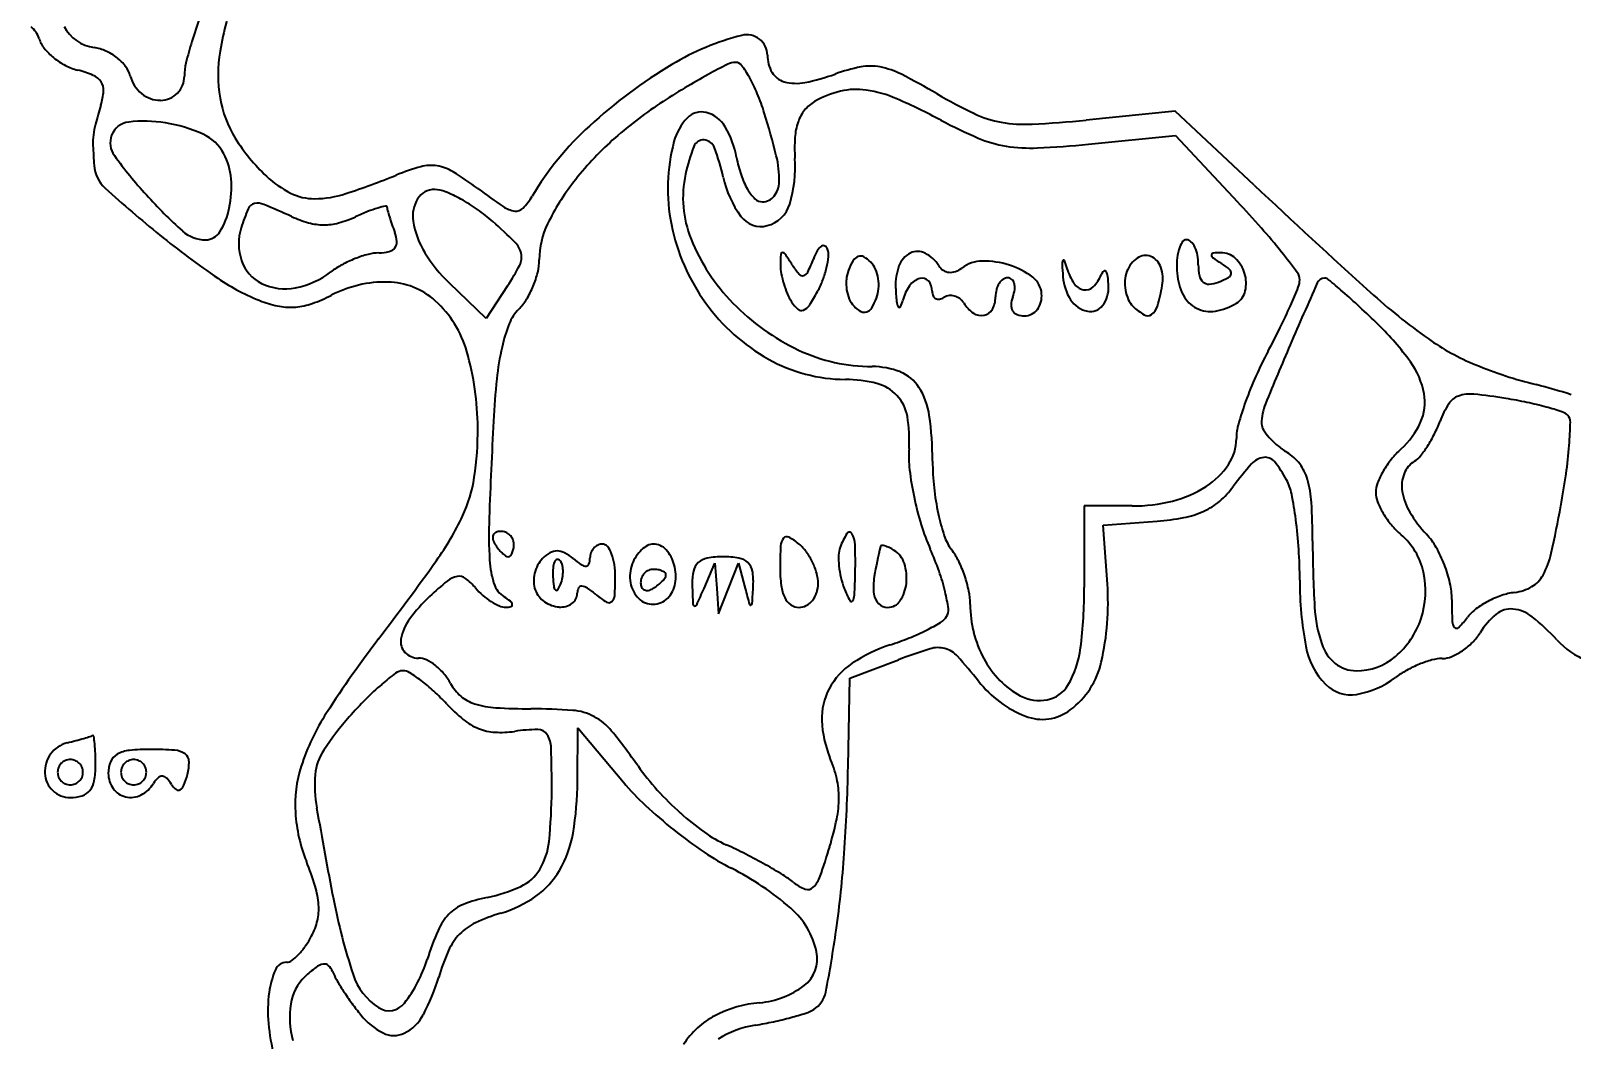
# Model space of a CAD drawing. Header units: millimetres. Extents: x 56222 to 3066687, y -650199 to -121287.
# Drawn here: x 135206.21 to 135214.19, y -182852.57 to -182847.35 of the extents above; entities that cross this region are included whole.
import ezdxf
from ezdxf import colors
from ezdxf.entities.mleader import LeaderData, LeaderLine
from ezdxf.math import Vec2, Vec3

# ---------------------------------------------------------------- set-up
doc = ezdxf.new("R2010")
doc.units = ezdxf.units.MM
doc.header["$MEASUREMENT"] = 0
doc.layers.add('Text', color=7, linetype='Continuous', lineweight=15)
doc.styles.add('style4', font='ARIALN.TTF')

msp = doc.modelspace()

# ---------------------------------------------------------------- linework, layer by layer
for p, q in [((135212.1388, -182847.7712), (135211.6768, -182847.8167)), ((135212.5463, -182848.153), (135212.1388, -182847.7712)), ((135211.69, -182847.9414), (135212.1391, -182847.897)), ((135212.1391, -182847.897), (135212.4609, -182848.2398)), ((135208.572, -182848.8434), (135208.3811, -182848.6604)), ((135208.6824, -182848.6749), (135208.572, -182848.8434)), ((135211.9152, -182849.8142), (135211.6674, -182849.8142)), ((135211.6674, -182849.8142), (135211.6674, -182850.236)), ((135211.7658, -182849.9126), (135212.0444, -182849.8925)), ((135211.787, -182850.2182), (135211.7658, -182849.9126)), ((135209.6991, -182850.2407), (135209.7555, -182850.1095)), ((135209.7555, -182850.1095), (135209.7647, -182850.2407)), ((135209.8261, -182850.2407), (135209.8783, -182850.1095)), ((135209.8783, -182850.1095), (135209.9123, -182850.2407)), ((135209.7647, -182850.2407), (135209.774, -182850.3719)), ((135209.774, -182850.3719), (135209.8261, -182850.2407)), ((135210.4536, -182850.7062), (135210.7057, -182850.6099)), ((135210.4448, -182851.1624), (135210.4536, -182850.7062)), ((135209.0443, -182851.2382), (135209.0456, -182850.9624)), ((135209.0456, -182850.9624), (135209.2818, -182851.2441))]:
    msp.add_line(p, q)
for centre, radius, start, end in [((135209.1028, -182847.7877), 1.9368, 161.01416, 170.27201), ((135209.3124, -182848.0983), 2.367, 159.86498, 163.10037), ((135206.1322, -182847.4343), 0.1311, 17.6088, 50.00586), ((135206.5711, -182847.2351), 0.2085, 207.65377, 261.91248), ((135206.4051, -182847.3477), 0.1553, 197.60877, 218.67216), ((135206.5094, -182847.6687), 0.2295, 65.86984, 81.91254), ((135209.0346, -182848.0139), 2.0766, 163.10037, 166.27642), ((135210.2249, -182848.6827), 1.3455, 104.19152, 120.93239), ((135209.9211, -182847.4812), 0.1061, 0.00002, 104.19145), ((135206.5368, -182847.2423), 0.3239, 218.67219, 230.82537), ((135206.5605, -182847.2133), 0.3613, 230.8253, 242.4098), ((135206.4918, -182847.7081), 0.2727, 51.77249, 65.86984), ((135206.5072, -182847.6886), 0.2478, 37.00943, 51.77243), ((135207.2947, -182847.5889), 0.2855, 166.27646, 180.00002), ((135207.8995, -182847.5814), 0.716, 170.27194, 189.72809), ((135209.8628, -182847.6099), 0.092, 89.99998, 116.51849), ((135209.8628, -182847.5564), 0.0385, 37.03217, 90.00009), ((135210.2022, -182847.4812), 0.175, 180.00004, 210.31211), ((135206.5295, -182847.2724), 0.2946, 242.40981, 255.91071), ((135206.3273, -182848.078), 0.536, 66.87161, 75.91072), ((135206.502, -182847.6692), 0.0915, 33.44838, 66.87158), ((135206.5914, -182847.6251), 0.1424, 14.65496, 37.00937), ((135206.8964, -182847.5453), 0.1729, 194.65504, 230.84451), ((135206.8825, -182847.5889), 0.1267, 315.576, 0.00001), ((135210.9001, -182849.8095), 2.659, 120.93241, 132.44284), ((135211.1172, -182850.1477), 2.9226, 118.55452, 121.26448), ((135211.2611, -182850.4121), 3.2236, 116.51849, 118.5545), ((135209.4419, -182847.874), 0.5658, 29.57895, 37.03211), ((135209.2875, -182847.9616), 0.7433, 22.3316, 29.57893), ((135210.1424, -182847.5162), 0.1057, 210.31208, 254.4913), ((135210.0072, -182846.5546), 1.0887, 281.35812, 289.88026), ((135210.683, -182848.4236), 0.8987, 101.07933, 109.88022), ((135210.5606, -182847.7982), 0.2615, 79.01335, 101.07942), ((135210.5311, -182847.9499), 0.416, 62.83863, 79.01336), ((135209.0093, -182850.9159), 3.7496, 59.62801, 62.83866), ((135206.2534, -182847.6408), 0.3382, 343.16413, 355.64592), ((135206.5149, -182847.6607), 0.076, 355.64602, 33.44855), ((135206.8855, -182847.5588), 0.1555, 230.84442, 270.0244), ((135206.8855, -182847.5919), 0.1225, 270.02437, 315.57606), ((135211.8746, -182851.3952), 4.3821, 121.26452, 123.26501), ((135208.8461, -182848.1429), 1.2205, 17.33301, 22.33162), ((135210.176, -182847.395), 0.2315, 254.49132, 281.35824), ((135210.5201, -182848.1482), 0.4944, 103.3521, 120.20375), ((135210.4872, -182848.0096), 0.3519, 81.60915, 103.35206), ((135210.447, -182848.2822), 0.6275, 66.4296, 81.60908), ((135212.1908, -182845.4872), 2.5426, 239.62796, 244.55556), ((135210.0767, -182848.7977), 3.6564, 163.16408, 164.78552), ((135207.7639, -182847.6047), 0.5784, 189.72811, 211.87728), ((135210.5888, -182849.4351), 2.0379, 123.26504, 132.03046), ((135210.3658, -182847.8831), 0.1876, 120.2037, 141.12914), ((135209.4217, -182850.6325), 3.1916, 61.88251, 66.42959), ((135206.9, -182847.9338), 0.3642, 164.78548, 173.60467), ((135206.7337, -182847.9342), 0.1081, 96.77334, 159.00641), ((135206.8009, -182848.4997), 0.6776, 80.68571, 96.77333), ((135206.7847, -182848.5987), 0.778, 65.61441, 80.68573), ((135209.8174, -182848.0013), 0.2835, 136.54715, 164.99779), ((135209.6857, -182847.8765), 0.102, 75.78829, 136.5471), ((135209.6719, -182847.931), 0.1582, 30.04717, 75.78824), ((135206.3493, -182848.9222), 3.8361, 13.88979, 17.33301), ((135210.4768, -182847.9268), 0.3076, 160.90484, 176.39416), ((135210.3772, -182847.8923), 0.2023, 141.12908, 160.90488), ((135212.0566, -182845.7013), 2.3994, 241.88252, 246.97115), ((135211.3323, -182847.2915), 0.5445, 244.55549, 260.01401), ((135211.3611, -182847.1277), 0.7108, 260.01399, 272.92007), ((135211.0953, -182841.9162), 5.9291, 272.91999, 275.62767), ((135206.8959, -182847.9333), 0.3601, 173.60471, 182.49507), ((135206.7356, -182847.9349), 0.1102, 159.00635, 216.20661), ((135207.0113, -182848.0987), 0.2289, 28.15499, 65.61446), ((135208.1059, -182847.392), 0.9811, 211.87729, 226.78818), ((135210.1893, -182849.0323), 1.6058, 132.44283, 149.23659), ((135210.3273, -182849.145), 1.6473, 132.03048, 142.31184), ((135209.6959, -182847.972), 0.0528, 85.36571, 158.80581), ((135209.6951, -182847.982), 0.0628, 20.16452, 85.36569), ((135209.376, -182848.1022), 0.5, 10.62519, 30.04721), ((135210.987, -182847.9589), 0.8189, 176.39419, 183.85284), ((135211.363, -182847.3331), 0.6263, 246.97123, 260.78819), ((135210.0572, -182847.7956), 3.5244, 182.49508, 184.15937), ((135208.7608, -182846.4524), 2.62, 216.20664, 221.9577), ((135206.921, -182848.147), 0.3314, 4.63703, 28.15495), ((135210.4517, -182848.1713), 0.9401, 164.99781, 191.44735), ((135210.5602, -182848.3072), 0.9798, 158.8058, 167.61241), ((135208.6548, -182848.364), 1.1709, 12.3876, 20.16446), ((135209.5705, -182848.1256), 0.5179, 358.81409, 13.88975), ((135211.3891, -182847.1722), 0.7892, 260.78818, 272.64561), ((135211.1922, -182842.9108), 5.0552, 272.6456, 275.65208), ((135206.7185, -182848.0384), 0.1769, 184.15941, 227.79042), ((135208.5401, -182849.1684), 1.1519, 105.43174, 112.12565), ((135208.2856, -182848.2464), 0.1954, 80.57036, 105.43179), ((135208.28, -182848.2802), 0.2297, 58.30321, 80.57044), ((135210.5439, -182847.8831), 0.6882, 190.62518, 198.40685), ((135209.511, -182848.0583), 0.6605, 343.00542, 3.8529), ((135206.723, -182848.1631), 0.53, 348.09189, 4.63693), ((135207.7993, -182847.7184), 0.5333, 226.78818, 243.23769), ((135206.5983, -182844.3925), 4.0036, 288.13989, 292.12567), ((135207.4258, -182849.6635), 1.8555, 53.52335, 58.30318), ((135210.0211, -182848.9084), 1.2604, 142.31189, 153.8845), ((135210.1569, -182848.2186), 0.5668, 167.61248, 202.1642), ((135210.3209, -182847.9981), 0.5349, 192.38763, 216.32864), ((135210.2614, -182847.9771), 0.3905, 198.40681, 210.30104), ((135209.9639, -182848.1338), 0.1244, 322.33213, 358.81412), ((135247.607, -182810.7347), 51.2775, 226.8631, 227.77593), ((135211.0703, -182843.2407), 6.6542, 227.79043, 230.98229), ((135208.6275, -182846.5722), 2.4407, 221.95776, 228.16413), ((135207.6815, -182847.952), 0.2716, 243.23767, 270.48472), ((135207.6793, -182847.6918), 0.5318, 270.48473, 288.1399), ((135208.3611, -182848.3133), 0.1697, 148.36128, 188.93361), ((135208.3031, -182848.2776), 0.1015, 88.96545, 148.36134), ((135208.3021, -182848.3327), 0.1567, 67.67283, 88.96549), ((135208.0692, -182848.8997), 0.7696, 61.13098, 67.67284), ((135207.9968, -182849.0311), 0.9196, 54.8355, 61.13096), ((135210.9083, -182844.9531), 4.0026, 233.52333, 235.82815), ((135208.5241, -182848.041), 0.3321, 315.82244, 329.23655), ((135210.1304, -182848.0536), 0.2388, 210.30095, 225.39441), ((135210.0017, -182848.1842), 0.0554, 225.39436, 269.99996), ((135210.0017, -182848.1629), 0.0767, 269.99997, 322.33207), ((135208.4283, -182852.0258), 5.5314, 41.29365, 43.19354), ((135206.8576, -182848.1915), 0.3924, 328.83409, 348.09181), ((135208.3881, -182848.7182), 1.138, 157.1125, 162.39126), ((135207.3814, -182848.2933), 0.0454, 102.60659, 157.11257), ((135207.3892, -182848.328), 0.081, 67.42322, 102.60662), ((135205.6265, -182852.5675), 4.6723, 65.50458, 67.42326), ((135207.8162, -182847.7615), 0.609, 245.50455, 254.40063), ((135207.6556, -182847.792), 0.5771, 285.2566, 294.49546), ((135208.4681, -182849.5753), 1.3825, 111.66058, 114.49543), ((135208.189, -182848.8726), 0.6265, 106.53728, 111.66051), ((135208.1523, -182848.7489), 0.4975, 101.76961, 106.5373), ((135208.0522, -182848.2684), 0.00669, 0.00019, 101.76977), ((135208.1185, -182848.2684), 0.0596, 180.00007, 195.19826), ((135209.0917, -182848.0041), 1.0681, 195.19806, 197.05509), ((135209.1123, -182847.9977), 1.0896, 197.05513, 199.22978), ((135207.9821, -182849.052), 0.9452, 48.66847, 54.83544), ((135208.7384, -182848.1494), 0.1393, 235.82816, 262.01127), ((135208.7261, -182848.2373), 0.0505, 262.01121, 315.82249), ((135209.9937, -182848.2387), 0.1287, 216.32869, 284.9026), ((135209.9842, -182848.203), 0.1657, 284.90268, 343.00544), ((135207.1192, -182848.2571), 0.1794, 228.16419, 269.99998), ((135207.1192, -182848.3496), 0.0868, 270, 328.83407), ((135207.5628, -182848.4563), 0.2722, 162.39117, 198.7811), ((135207.7314, -182848.0654), 0.2936, 254.40056, 269.75664), ((135207.7314, -182848.0699), 0.289, 269.75664, 285.25668), ((135209.4436, -182847.8822), 1.4405, 199.22965, 200.99364), ((135207.9449, -182848.4573), 0.1648, 4.33887, 20.99356), ((135208.6303, -182848.271), 0.4422, 188.93353, 211.62749), ((135206.8932, -182850.2901), 2.594, 45.2169, 48.66837), ((135209.2693, -182848.5399), 0.4231, 153.88451, 179.99998), ((135210.5605, -182848.1493), 1.0511, 191.44732, 215.77364), ((135210.0465, -182850.6045), 3.3776, 38.54456, 41.29371), ((135209.841, -182844.7578), 4.7016, 230.98219, 235.568), ((135208.0557, -182848.4436), 0.0552, 284.14223, 322.23617), ((135208.0619, -182848.4484), 0.0474, 322.23622, 4.33901), ((135208.6365, -182848.5335), 0.1192, 12.8935, 45.21688), ((135210.5926, -182848.0411), 1.0374, 202.16429, 224.1493), ((135210.3467, -182848.5267), 0.0698, 124.79779, 150.96076), ((135210.3165, -182848.4833), 0.017, 60.34411, 124.7976), ((135210.3099, -182848.4949), 0.0304, 18.43495, 60.34431), ((135212.2987, -182848.527), 0.1475, 148.08009, 164.51797), ((135212.1962, -182848.4631), 0.0267, 90, 148.08021), ((135212.1962, -182848.4698), 0.0334, 45.13123, 89.99996), ((135212.1481, -182848.5181), 0.1016, 25.52618, 45.13136), ((135212.0883, -182848.5467), 0.1679, 10.48713, 25.52627), ((135207.4991, -182848.478), 0.2049, 198.78105, 243.78097), ((135208.1277, -182849.1276), 0.6384, 111.55069, 118.28856), ((135208.1104, -182849.0838), 0.5912, 104.65024, 111.55069), ((135208.0207, -182848.7408), 0.2367, 90.98116, 104.65037), ((135208.0127, -182848.273), 0.2311, 270.98113, 284.14215), ((135208.9325, -182848.0849), 0.7971, 211.62746, 226.22704), ((135208.6663, -182848.5267), 0.0887, 332.79343, 12.89345), ((135208.5701, -182848.5399), 0.2761, 346.3674, 0.00007), ((135211.2161, -182848.5676), 1.1213, 177.13591, 180.00009), ((135210.1056, -182848.5121), 0.00938, 91.72449, 177.13595), ((135210.1058, -182848.519), 0.0163, 34.1171, 91.72434), ((135208.3636, -182849.6993), 2.1206, 32.30964, 34.11717), ((135209.4193, -182848.2117), 0.9061, 334.4071, 339.00641), ((135210.5851, -182848.659), 0.3425, 150.96077, 159.00637), ((135209.9309, -182848.485), 0.414, 346.65516, 354.59638), ((135210.2494, -182848.5151), 0.0942, 354.59646, 18.435), ((135210.7541, -182848.7117), 0.3289, 149.25874, 159.00643), ((135210.5139, -182848.5689), 0.0494, 109.76524, 149.25872), ((135210.5093, -182848.5559), 0.0356, 60.65709, 109.76535), ((135210.4451, -182848.6701), 0.1667, 44.99995, 60.65718), ((135210.4819, -182848.6333), 0.1145, 23.10243, 45), ((135210.8203, -182848.6118), 0.1193, 116.49026, 159.99376), ((135210.8052, -182848.5815), 0.0855, 62.64065, 116.49029), ((135210.7617, -182848.6655), 0.18, 31.71755, 62.64058), ((135211.1425, -182848.7287), 0.1821, 90.82019, 126.75682), ((135211.1462, -182848.9866), 0.4401, 72.22167, 90.8202), ((135211.5945, -182848.562), 0.0416, 153.88282, 182.68973), ((135211.5609, -182848.5455), 0.00413, 20.75173, 153.88315), ((135211.0693, -182848.7317), 0.5298, 16.18636, 20.75131), ((135212.0281, -182848.653), 0.1497, 125.30687, 159.00641), ((135211.9841, -182848.5909), 0.0735, 68.11338, 125.30697), ((135211.9772, -182848.6081), 0.092, 18.62523, 68.11344), ((135212.6453, -182848.5725), 0.4989, 176.71943, 184.39534), ((135212.4154, -182848.5593), 0.2686, 164.51802, 176.71942), ((135211.9863, -182848.5656), 0.2716, 359.99998, 10.48718), ((135212.3354, -182848.5148), 0.00922, 96.54593, 183.48729), ((135212.3457, -182848.5141), 0.0196, 183.4873, 234.58368), ((135212.3795, -182848.8992), 0.3962, 90.68461, 96.54606), ((135212.91, -182847.7205), 0.9934, 234.58376, 237.62943), ((135212.376, -182848.6095), 0.1065, 46.87383, 90.68469), ((135212.1757, -182848.879), 0.3783, 49.79646, 57.62941), ((135212.3263, -182848.6627), 0.1793, 17.18791, 46.87393), ((135209.2914, -182851.2061), 4.343, 36.77277, 38.54455), ((135207.7966, -182847.74), 1.0859, 235.56794, 249.18325), ((135207.4967, -182848.2446), 0.4488, 281.15808, 307.10251), ((135208.0366, -182848.9583), 0.4461, 118.28851, 127.10245), ((135207.6918, -182848.0258), 1.1843, 326.76618, 332.79345), ((135208.3671, -182848.4906), 0.485, 337.42622, 346.36739), ((135210.3332, -182848.5677), 0.2385, 179.99988, 190.70068), ((135210.5838, -182848.5203), 0.4935, 190.70072, 196.91167), ((135210.5399, -182848.3229), 0.4544, 212.30964, 219.80881), ((135210.2086, -182848.5991), 0.0231, 219.80874, 285.07831), ((135210.2057, -182848.5883), 0.0342, 285.07833, 334.40712), ((135209.8437, -182848.4643), 0.5037, 339.15041, 346.65508), ((135210.6162, -182848.6588), 0.1811, 159.00641, 174.93051), ((135210.4027, -182848.6671), 0.2007, 8.71397, 23.1024), ((135210.384, -182848.6699), 0.2196, 354.93051, 8.7139), ((135210.9808, -182848.6702), 0.2901, 159.99365, 182.41548), ((135210.8455, -182848.7332), 0.1013, 106.64878, 144.49346), ((135210.8285, -182848.6763), 0.042, 40.17801, 106.64873), ((135210.9787, -182848.5314), 0.075, 211.7175, 236.61947), ((135210.9733, -182848.5396), 0.0652, 236.61952, 264.27366), ((135210.9745, -182848.5273), 0.0775, 264.27364, 289.24515), ((135210.959, -182848.483), 0.1245, 289.24517, 306.75682), ((135211.2717, -182848.6758), 0.0425, 89.99996, 124.7237), ((135211.2717, -182848.6648), 0.0315, 48.17841, 90.00001), ((135211.1593, -182848.9458), 0.3973, 52.61285, 72.22167), ((135211.3283, -182848.7247), 0.119, 4.53782, 52.6129), ((135213.7012, -182848.463), 2.1506, 182.68968, 184.38216), ((135211.8126, -182848.6077), 0.2565, 184.38215, 212.76938), ((135211.8555, -182848.5035), 0.2889, 196.1864, 213.26165), ((135211.5816, -182848.5468), 0.1871, 315.05697, 338.0255), ((135211.7987, -182848.6344), 0.047, 130.72746, 158.02558), ((135211.7733, -182848.6049), 0.00802, 32.6176, 130.7274), ((135211.7275, -182848.6342), 0.0624, 7.05698, 32.61761), ((135211.2138, -182848.6978), 0.58, 2.09182, 7.05699), ((135212.0409, -182848.6579), 0.1634, 159.00639, 175.90569), ((135211.8853, -182848.639), 0.189, 349.68649, 18.62513), ((135212.4385, -182848.5884), 0.2915, 184.39525, 207.23218), ((135212.5461, -182848.5656), 0.2882, 180.00005, 191.44144), ((135212.3197, -182848.6114), 0.0573, 191.44146, 229.33096), ((135212.1796, -182848.1801), 0.5086, 290.99362, 297.35067), ((135212.4006, -182848.6072), 0.0277, 297.35072, 350.23937), ((135212.4048, -182848.6079), 0.0234, 350.23924, 49.79634), ((135212.3305, -182848.6614), 0.1749, 347.04946, 17.18789), ((135212.72, -182848.6437), 0.0628, 359.99995, 36.77278), ((135212.9128, -182848.6772), 0.0429, 92.13484, 156.02653), ((135212.9123, -182848.6627), 0.0283, 50.03745, 92.1347), ((135207.5303, -182848.4146), 0.2755, 243.78094, 281.15807), ((135208.0508, -182849.268), 0.6133, 88.92998, 117.42056), ((135208.0552, -182849.0318), 0.377, 47.93765, 88.93), ((135208.3661, -182848.4902), 0.4861, 328.49217, 337.42624), ((135210.5956, -182848.5167), 0.5058, 196.91159, 203.07674), ((135210.4002, -182848.6), 0.2934, 203.07679, 212.34654), ((135209.4402, -182848.251), 0.9602, 326.88487, 331.84499), ((135209.8265, -182848.4577), 0.5221, 331.84511, 339.15037), ((135210.6545, -182848.6622), 0.2196, 174.93051, 188.7139), ((135210.6358, -182848.6651), 0.2007, 188.71397, 203.1024), ((135210.4223, -182848.6733), 0.1811, 339.00641, 354.93051), ((135212.3342, -182848.6131), 1.6448, 182.41543, 184.93382), ((135210.946, -182848.8049), 0.2248, 144.49346, 165.35457), ((135210.7972, -182848.7027), 0.0829, 359.99998, 40.178), ((135210.9415, -182848.7027), 0.0614, 180, 202.59865), ((135211.3599, -182848.7317), 0.1518, 165.64401, 180.00003), ((135211.3177, -182848.7209), 0.1082, 147.14786, 165.64393), ((135211.2909, -182848.7036), 0.0763, 124.72365, 147.14798), ((135211.2644, -182848.6729), 0.0424, 14.6819, 48.17846), ((135211.1345, -182848.6691), 0.1746, 339.00631, 351.81278), ((135211.2277, -182848.6825), 0.0804, 351.81286, 14.68201), ((135211.3167, -182848.7256), 0.1306, 345.13368, 4.53772), ((135211.6771, -182848.6205), 0.0755, 213.2616, 259.50489), ((135211.6738, -182848.6388), 0.057, 259.50486, 315.05692), ((135211.6358, -182848.6824), 0.1578, 323.40751, 2.09168), ((135212.0875, -182848.6613), 0.2101, 175.90564, 189.89956), ((135212.0759, -182848.6633), 0.1983, 189.89956, 204.28708), ((135210.9315, -182848.4655), 1.1584, 344.24393, 349.68646), ((135212.3113, -182848.6212), 0.0443, 229.33093, 274.15754), ((135212.3025, -182848.5004), 0.1655, 274.15745, 290.9936), ((135212.4023, -182848.6779), 0.1013, 301.71745, 347.04951), ((135242.6705, -182861.9098), 32.6101, 156.02641, 156.63925), ((135209.6365, -182847.4013), 3.39, 336.05033, 337.80561), ((135212.6818, -182848.6437), 0.101, 337.80565, 360), ((135209.1949, -182853.0988), 5.8161, 49.06601, 50.03751), ((135210.8558, -182851.1837), 3.2811, 47.02267, 49.06602), ((135215.2839, -182846.352), 3.1799, 227.77598, 234.71261), ((135207.5943, -182848.272), 0.5168, 249.18323, 259.7116), ((135207.5581, -182848.4715), 0.314, 259.71162, 275.00382), ((135207.555, -182848.436), 0.3496, 275.00378, 289.35295), ((135207.4206, -182848.0534), 0.7552, 289.35298, 297.42056), ((135207.9322, -182849.1681), 0.5606, 15.94554, 47.93771), ((135208.8957, -182848.952), 0.2206, 134.99995, 158.45663), ((135208.5415, -182848.5978), 0.2803, 314.99999, 328.49221), ((135210.5259, -182848.1742), 1.0084, 215.77357, 240.68053), ((135210.6893, -182847.9472), 1.1722, 224.14936, 244.73338), ((135210.3067, -182848.6592), 0.1828, 212.34657, 228.2068), ((135210.2036, -182848.7746), 0.028, 228.20687, 291.45408), ((135210.19, -182848.7401), 0.065, 291.45408, 326.88476), ((135210.5566, -182848.6989), 0.1145, 203.10243, 225), ((135210.5934, -182848.662), 0.1667, 224.99995, 240.65718), ((135210.5246, -182848.7633), 0.0494, 289.76524, 329.25872), ((135210.2844, -182848.6204), 0.3289, 329.25874, 339.00643), ((135210.7652, -182848.7486), 0.07, 184.93366, 209.82658), ((135210.71, -182848.7803), 0.00627, 209.82676, 334.11859), ((135210.5445, -182848.7), 0.1902, 334.11846, 345.35455), ((135210.9112, -182848.7153), 0.0286, 202.59864, 242.54396), ((135210.9121, -182848.7137), 0.0304, 242.54404, 280.99498), ((135210.9046, -182848.6753), 0.0696, 280.99499, 301.71745), ((135210.9756, -182848.7902), 0.0655, 96.97672, 121.71743), ((135210.9765, -182848.7978), 0.0731, 74.20589, 96.97678), ((135210.9749, -182848.8033), 0.0789, 52.38563, 74.20599), ((135210.9713, -182848.808), 0.0848, 31.71751, 52.38564), ((135211.1911, -182848.6722), 0.1735, 211.71745, 235.67818), ((135211.1372, -182848.766), 0.0622, 280.90712, 331.46677), ((135211.0741, -182848.7317), 0.134, 331.46679, 0.00003), ((135211.3418, -182848.7757), 0.0533, 176.32018, 211.52977), ((135211.4263, -182848.7811), 0.138, 159.00645, 176.32031), ((135211.3535, -182848.7413), 0.0898, 297.19589, 322.2093), ((135211.3419, -182848.7323), 0.1046, 322.20918, 345.13369), ((135211.7118, -182848.6726), 0.1366, 212.76937, 258.21885), ((135211.6998, -182848.73), 0.078, 258.21879, 323.40751), ((135212.0062, -182848.6947), 0.1219, 204.28702, 224.99993), ((135212.1175, -182848.5835), 0.2792, 225.00004, 239.73954), ((135211.9704, -182848.7586), 0.0789, 305.55121, 344.24384), ((135212.3189, -182848.65), 0.157, 207.23215, 243.51125), ((135212.3201, -182848.6477), 0.1595, 243.51136, 279.43345), ((135212.2967, -182848.5071), 0.302, 279.43344, 301.71746), ((135209.9311, -182847.5322), 3.0676, 333.71709, 336.05032), ((135209.1659, -182852.9973), 5.7599, 45.68198, 47.02269), ((135209.4509, -182849.1711), 0.8175, 158.45665, 167.31017), ((135210.5292, -182848.7762), 0.0356, 240.65709, 289.76535), ((135211.135, -182848.7543), 0.074, 235.67814, 280.90707), ((135211.337, -182848.7786), 0.0476, 211.52976, 249.31936), ((135211.3579, -182848.7233), 0.1068, 249.31957, 269.99997), ((135211.3579, -182848.7498), 0.0803, 270.00002, 297.19578), ((135211.9951, -182848.7932), 0.0365, 239.73945, 305.55115), ((135212.142, -182849.9495), 1.5002, 36.00356, 45.68194), ((135208.6301, -182846.8897), 4.5186, 331.97173, 333.71715), ((135214.1668, -182847.9304), 1.2462, 234.71266, 247.68773), ((135207.048, -182849.4207), 1.4801, 0.44385, 15.94549), ((135210.0432, -182849.3045), 1.4246, 167.31014, 174.04206), ((135210.5696, -182848.2008), 0.8917, 244.73342, 269.99998), ((135214.4294, -182849.9769), 2.0512, 151.97185, 155.96909), ((135226.8631, -182855.0821), 15.3911, 156.63915, 157.87398), ((135210.4361, -182848.334), 0.8251, 240.68044, 269.62652), ((135210.5696, -182849.4866), 0.3941, 68.24551, 90), ((135213.028, -182849.3057), 0.405, 10.36639, 36.00352), ((135214.5654, -182846.9591), 2.2961, 247.68772, 255.89951), ((135212.6921, -182849.5809), 4.0879, 174.042, 177.10851), ((135210.4263, -182849.8371), 0.678, 75.68468, 89.62654), ((135210.5413, -182849.3866), 0.213, 42.65582, 75.68475), ((135210.6402, -182849.3097), 0.2036, 32.59696, 68.24554), ((135214.3624, -182849.947), 1.9779, 155.96907, 160.07697), ((135213.2939, -182852.0212), 2.9232, 72.18963, 75.89955), ((135210.5397, -182849.388), 0.2152, 9.84021, 42.65588), ((135210.5075, -182849.3946), 0.3612, 7.84771, 32.59703), ((135214.1102, -182849.8556), 1.7096, 160.07692, 164.1965), ((135213.1801, -182849.2779), 0.2503, 335.72759, 10.36645), ((135213.6368, -182849.3371), 0.0976, 109.13273, 147.83316), ((135213.665, -182849.4183), 0.1835, 84.16737, 109.13277), ((135213.3971, -182852.0407), 2.8196, 80.76823, 84.16745), ((135213.4596, -182851.6562), 2.4301, 78.13711, 80.76825), ((135210.0662, -182849.4702), 0.6957, 356.14718, 9.84014), ((135209.0697, -182849.5927), 1.8125, 0.36078, 7.84782), ((135212.8553, -182849.3868), 0.2698, 157.87395, 180.34231), ((135213.9873, -182849.5576), 0.5117, 147.83311, 159.18328), ((135213.6067, -182850.956), 1.7146, 74.71992, 78.13702), ((135213.6153, -182850.9245), 1.6819, 71.83904, 74.71995), ((135214.1151, -182849.401), 0.0785, 45.14282, 71.83905), ((135214.1377, -182849.3782), 0.0464, 358.13698, 45.14285), ((135206.8999, -182849.4219), 1.6283, 351.37724, 0.4438), ((135253.3717, -182851.6356), 44.8194, 177.10849, 177.7486), ((135212.7321, -182849.4655), 0.2774, 164.19654, 179.99998), ((135212.6447, -182849.388), 0.0592, 180.34222, 212.04959), ((135212.8474, -182849.2612), 0.2983, 212.04963, 221.61224), ((135213.0269, -182849.2088), 0.4183, 312.14467, 335.72768), ((135212.8529, -182849.1263), 0.702, 333.32377, 339.18317), ((135211.4241, -182849.2899), 2.7614, 355.62536, 358.13687), ((135212.2149, -182849.4655), 0.2399, 325.92583, 0.00003), ((135212.9136, -182849.2023), 0.3869, 221.61227, 230.38043), ((135212.9636, -182849.1419), 0.4653, 230.38051, 238.01476), ((135212.9467, -182849.1858), 0.5908, 321.36986, 327.44546), ((135212.8556, -182849.1276), 0.6989, 327.44536, 333.32377), ((135211.8358, -182849.3214), 2.3486, 352.01332, 355.62541), ((135211.3568, -182849.5571), 0.5978, 176.14718, 186.76999), ((135212.2665, -182849.5726), 1.3843, 180.36082, 186.08851), ((135213.696, -182850.6289), 1.5554, 138.37619, 143.97563), ((135212.6091, -182849.663), 0.1013, 97.29286, 138.3762), ((135212.6041, -182849.624), 0.0619, 39.3993, 97.29282), ((135212.2057, -182849.9512), 0.5774, 28.15499, 39.39931), ((135212.5871, -182849.7448), 0.2455, 37.08645, 58.01484), ((135213.6524, -182849.889), 0.5063, 141.27641, 149.77384), ((135213.6163, -182849.86), 0.4599, 132.14465, 141.27643), ((135213.4475, -182849.6957), 0.1335, 121.71746, 158.8328), ((135213.3135, -182849.4789), 0.1213, 301.71748, 321.36998), ((135207.7899, -182849.5568), 0.728, 334.82857, 351.37725), ((135212.3178, -182849.443), 1.5655, 186.77004, 191.9471), ((135212.0786, -182849.3733), 0.4044, 302.87679, 325.92587), ((135212.5882, -182849.7439), 0.2441, 16.06926, 37.08652), ((135213.5871, -182849.8509), 0.4306, 149.77391, 158.76748), ((135213.4855, -182849.7104), 0.1743, 158.83276, 189.23895), ((135210.2525, -182849.0993), 3.9474, 349.56507, 352.01334), ((135212.1778, -182849.5821), 1.2951, 186.08854, 192.10963), ((135211.9833, -182849.226), 0.5798, 284.02242, 302.87683), ((135212.0888, -182849.4601), 0.4319, 310.34277, 323.97567), ((135212.4808, -182849.8039), 0.2654, 11.23977, 28.15502), ((135210.7684, -182850.1443), 2.0113, 7.43869, 11.2398), ((135212.2965, -182849.828), 0.5476, 3.32013, 16.06925), ((135213.3124, -182849.7442), 0.136, 158.76733, 180.00001), ((135213.3095, -182849.7442), 0.1331, 180.00001, 201.52554), ((135213.6157, -182849.6892), 0.3062, 189.23892, 211.01272), ((135212.4276, -182849.4197), 1.6778, 191.94712, 197.03209), ((135211.9152, -182848.9534), 0.8608, 269.99997, 284.02243), ((135212.1419, -182849.5227), 0.3498, 294.37514, 310.34279), ((135209.2667, -182850.0037), 3.5826, 0.13629, 3.32012), ((135213.5605, -182849.6452), 0.4029, 201.52551, 210.94948), ((135207.8674, -182848.66), 6.3725, 347.32512, 349.56508), ((135207.1143, -182849.2393), 1.4746, 324.45116, 334.82858), ((135210.8064, -182849.9622), 2.2211, 177.74858, 183.43803), ((135211.9056, -182849.5797), 1.1318, 197.03213, 203.86206), ((135211.9585, -182849.6291), 1.0708, 192.10965, 198.45502), ((135211.9588, -182848.7088), 1.1868, 274.13932, 280.84812), ((135212.0948, -182849.4187), 0.464, 280.84813, 294.37506), ((135210.4696, -182850.1833), 2.3126, 3.57589, 7.43863), ((135213.6207, -182849.6091), 0.4731, 210.94938, 219.837), ((135213.5856, -182849.6384), 0.4274, 219.83701, 229.42891), ((135213.9382, -182849.4953), 0.6825, 211.01273, 222.97324), ((135208.6394, -182849.9784), 0.034, 156.20337, 192.83169), ((135208.6868, -182849.9677), 0.0826, 192.83159, 211.71741), ((135208.634, -182849.976), 0.0281, 114.87646, 156.20339), ((135208.6455, -182850.0008), 0.0554, 90.00007, 114.87645), ((135208.6455, -182850.0184), 0.0729, 68.67166, 89.99999), ((135208.6466, -182850.0155), 0.0698, 46.64179, 68.67153), ((135208.6489, -182850.013), 0.0665, 23.98835, 46.64169), ((135208.6534, -182850.0111), 0.0616, 0.00003, 23.98841), ((135210.1642, -182850.0239), 0.0686, 141.37822, 177.16703), ((135210.1278, -182849.9949), 0.0221, 61.67309, 141.37825), ((135209.9854, -182850.259), 0.3222, 50.30988, 61.67308), ((135210.7716, -182850.1652), 0.3925, 147.92617, 159.44986), ((135210.4517, -182849.9647), 0.0149, 30.63284, 147.92627), ((135210.3613, -182850.0183), 0.12, 1.69686, 30.63279), ((135211.1806, -182849.8887), 0.2508, 198.45499, 217.10247), ((135218.9299, -182849.9808), 6.0806, 180.13625, 183.35698), ((135213.0778, -182850.2315), 0.3534, 12.31368, 49.42902), ((135213.1701, -182850.211), 0.3674, 29.71738, 42.9732), ((135208.838, -182849.8742), 0.2603, 211.71754, 218.47763), ((135208.7926, -182849.9103), 0.2024, 218.47754, 226.64171), ((135208.7602, -182849.9446), 0.1551, 226.64187, 235.44711), ((135208.686, -182850.0523), 0.0244, 235.44717, 270.00001), ((135208.686, -182850.0617), 0.015, 270, 317.64827), ((135208.6578, -182850.0359), 0.0533, 317.64822, 336.20326), ((135208.6241, -182850.0211), 0.09, 336.2033, 350.34175), ((135208.5653, -182850.0111), 0.1497, 350.34171, 359.99996), ((135208.9922, -182850.2156), 0.1829, 119.7895, 135.00001), ((135208.9383, -182850.1213), 0.0743, 89.98617, 119.78959), ((135208.9383, -182850.1309), 0.0839, 62.3644, 89.98602), ((135208.8588, -182850.2826), 0.2551, 50.3098, 62.36447), ((135209.1905, -182850.0847), 0.0819, 159.91699, 180.00008), ((135209.1833, -182850.0821), 0.0742, 138.30165, 159.91691), ((135209.1781, -182850.0774), 0.0672, 115.443, 138.30171), ((135209.1742, -182850.0693), 0.0583, 89.99999, 115.44291), ((135209.1742, -182850.0427), 0.0316, 37.30837, 89.99999), ((135209.0781, -182850.1159), 0.1525, 20.87301, 37.30837), ((135208.975, -182850.1552), 0.2628, 8.316, 20.87297), ((135209.5163, -182850.1863), 0.2022, 146.44394, 159.0064), ((135209.5061, -182850.1796), 0.19, 133.28156, 146.44395), ((135209.4795, -182850.1513), 0.1512, 118.61455, 133.28147), ((135209.4367, -182850.0728), 0.0618, 90.00002, 118.61449), ((135209.4367, -182850.0995), 0.0884, 41.81329, 89.99996), ((135209.3589, -182850.169), 0.1927, 14.86701, 41.81326), ((135212.3944, -182850.1342), 2.3016, 177.16718, 179.99997), ((135210.0517, -182850.1792), 0.2185, 35.80067, 50.30986), ((135209.943, -182850.2575), 0.3524, 25.65926, 35.80064), ((135210.8043, -182850.0835), 0.4087, 177.84273, 185.67087), ((135210.5257, -182850.0731), 0.1299, 159.44987, 177.84279), ((135207.6726, -182850.0979), 2.8099, 358.76113, 1.6968), ((135213.0705, -182850.6146), 2.5278, 166.47865, 170.08455), ((135210.6191, -182850.0251), 0.00646, 88.2855, 166.47859), ((135210.6173, -182850.0845), 0.0659, 73.95273, 88.28569), ((135210.598, -182850.1516), 0.1357, 63.86675, 73.95254), ((135210.526, -182850.2984), 0.2992, 58.28252, 63.86684), ((135210.6182, -182850.1492), 0.1238, 17.6749, 58.28253), ((135209.4109, -182850.6832), 1.596, 19.46442, 23.86214), ((135210.6903, -182850.2595), 0.3639, 25.97863, 37.10246), ((135210.2195, -182850.1989), 2.5633, 0, 3.57589), ((135212.9107, -182850.3591), 0.6661, 21.22627, 29.71729), ((135213.6433, -182849.959), 0.4524, 331.84524, 347.32521), ((135195.2938, -182840.7926), 16.0029, 322.64585, 324.45109), ((135209.0812, -182850.0658), 0.4929, 183.43799, 197.80633), ((135209.0038, -182850.2054), 0.1863, 152.89455, 167.05401), ((135208.9593, -182850.1826), 0.1363, 134.99996, 152.89457), ((135209.3178, -182850.164), 0.4012, 175.83122, 182.35865), ((135209.0228, -182850.1425), 0.1054, 158.19031, 175.83114), ((135208.9448, -182850.1113), 0.0213, 111.15332, 158.19038), ((135208.9419, -182850.1039), 0.0134, 45.00011, 111.15358), ((135208.9161, -182850.1298), 0.05, 16.17162, 44.99996), ((135208.8353, -182850.1533), 0.1341, 2.35867, 16.17174), ((135208.7997, -182850.1547), 0.1698, 349.96051, 2.35866), ((135209.3694, -182849.6675), 0.5443, 230.30978, 235.84141), ((135209.0882, -182850.0819), 0.0434, 235.84148, 271.0298), ((135209.0887, -182850.1095), 0.0158, 271.02972, 340.8471), ((135209.0172, -182850.0847), 0.0914, 340.84712, 359.99993), ((135208.7842, -182850.1831), 0.4556, 0.00004, 8.31597), ((135209.499, -182850.1797), 0.1837, 159.00639, 189.92898), ((135209.4387, -182850.2083), 0.0665, 113.98835, 136.64169), ((135209.4367, -182850.2039), 0.0616, 90.00003, 113.98841), ((135209.4367, -182850.292), 0.1497, 80.34171, 89.99996), ((135209.4467, -182850.2331), 0.09, 66.2033, 80.34175), ((135209.4615, -182850.1995), 0.0533, 47.64822, 66.20326), ((135209.3244, -182850.1782), 0.2284, 350.46471, 14.86693), ((135209.9644, -182850.2141), 0.3264, 168.92815, 181.78922), ((135209.7238, -182850.167), 0.0813, 132.80072, 168.92827), ((135209.7325, -182850.1763), 0.094, 99.96016, 132.80075), ((135209.7975, -182850.5469), 0.4702, 89.99998, 99.96019), ((135209.7975, -182850.56), 0.4833, 80.2619, 89.99999), ((135209.8639, -182850.1731), 0.0907, 46.65629, 80.26187), ((135209.8725, -182850.164), 0.0783, 9.62603, 46.65632), ((135209.619, -182850.207), 0.3354, 357.04871, 9.62601), ((135210.8248, -182850.1342), 0.7321, 179.99999, 187.16077), ((135209.9475, -182850.2554), 0.3475, 15.45986, 25.65934), ((135210.8649, -182850.0775), 0.4695, 185.67092, 193.16047), ((135210.4968, -182850.1878), 0.2511, 353.7387, 17.67495), ((135209.9022, -182850.5096), 1.075, 13.551, 19.46445), ((135210.4316, -182850.3856), 0.6518, 18.78804, 25.9786), ((135212.9059, -182850.3609), 0.6711, 12.75855, 21.22622), ((135209.5092, -182851.5926), 1.7973, 129.35665, 133.21184), ((135208.4419, -182850.2912), 0.1141, 100.54487, 129.35674), ((135208.4312, -182850.2337), 0.0556, 53.13605, 100.54488), ((135208.2813, -182850.4336), 0.3054, 39.69017, 53.13603), ((135208.7311, -182850.1783), 0.1251, 197.80642, 237.60035), ((135208.9991, -182850.2043), 0.1815, 167.05405, 181.39158), ((135208.9372, -182850.2058), 0.1196, 181.39166, 200.99365), ((135209.5666, -182850.1538), 0.6502, 182.35875, 186.68842), ((135208.953, -182850.2257), 0.0324, 186.68836, 225.00004), ((135208.8233, -182850.1669), 0.1436, 325.80984, 338.1904), ((135208.7877, -182850.1526), 0.1819, 338.19031, 349.96042), ((135209.0653, -182850.2468), 0.0177, 85.33338, 152.13582), ((135209.0617, -182850.2905), 0.0615, 56.02511, 85.33335), ((135207.7276, -182850.1831), 1.5123, 356.43401, 0.00004), ((135209.4653, -182850.1856), 0.1495, 189.92908, 226.01036), ((135209.444, -182850.2118), 0.0729, 158.67166, 179.99999), ((135209.4264, -182850.2118), 0.0554, 180.00007, 204.87645), ((135209.4411, -182850.2106), 0.0698, 136.64179, 158.67153), ((135209.2998, -182850.0193), 0.2603, 301.71754, 308.47763), ((135209.3359, -182850.0646), 0.2024, 308.47754, 316.64171), ((135209.3702, -182850.0971), 0.1551, 316.64187, 325.44711), ((135209.4873, -182850.1712), 0.015, 0, 47.64827), ((135209.4779, -182850.1712), 0.0244, 325.44717, 0.00001), ((135209.413, -182850.193), 0.1386, 315.00004, 350.46473), ((135216.8525, -182849.9989), 7.2179, 181.7892, 182.56521), ((135199.1822, -182849.6689), 10.7861, 356.54537, 357.04866), ((135210.3014, -182850.2), 0.2045, 187.16076, 205.65933), ((135210.1368, -182850.2159), 0.1529, 342.06945, 0.00005), ((135210.0902, -182850.2159), 0.1994, 0.00004, 15.45993), ((135210.7984, -182850.0931), 0.4012, 193.16041, 201.58689), ((135205.2435, -182850.0454), 5.2396, 357.48793, 358.76103), ((135210.8887, -182850.2332), 0.3129, 170.08449, 186.88394), ((135210.5441, -182850.193), 0.2036, 326.60335, 353.73877), ((135210.4361, -182850.3841), 0.647, 11.58013, 18.78808), ((135210.4072, -182850.314), 1.3832, 347.14129, 3.97083), ((135214.6575, -182850.1989), 1.8747, 179.99997, 190.46567), ((135212.9755, -182850.2538), 0.4581, 341.75261, 12.31371), ((135213.1819, -182850.2984), 0.3882, 0.00007, 12.75856), ((135213.8633, -182850.019), 0.2448, 277.4487, 299.66212), ((135213.9106, -182850.1021), 0.1492, 299.66209, 331.84527), ((135208.8649, -182850.9068), 0.8562, 133.21186, 143.66293), ((135208.7764, -182850.0226), 0.338, 219.6902, 228.78948), ((135208.7832, -182850.0149), 0.3482, 228.78951, 237.68766), ((135208.7515, -182850.0651), 0.2889, 237.68764, 247.20519), ((135208.4529, -182850.6167), 0.3941, 51.7594, 57.60024), ((135208.6802, -182850.3283), 0.0269, 10.23255, 51.7593), ((135208.9488, -182850.2014), 0.132, 200.99362, 235.21395), ((135208.9617, -182850.1827), 0.1547, 235.21403, 265.58915), ((135208.9356, -182850.2431), 0.00779, 224.99985, 325.80974), ((135208.9776, -182850.2655), 0.0654, 305.39383, 0.00002), ((135209.1005, -182850.2655), 0.0575, 152.13576, 179.99993), ((135208.7785, -182850.7108), 0.5683, 50.30985, 56.02495), ((135209.4215, -182849.936), 0.4386, 230.30985, 238.88119), ((135209.2066, -182850.2921), 0.0226, 238.88126, 312.56343), ((135209.1902, -182850.2743), 0.0469, 312.56349, 356.43399), ((135209.4346, -182850.2174), 0.1053, 226.01048, 270.94426), ((135209.4017, -182850.2232), 0.0281, 204.87646, 246.20339), ((135209.4041, -182850.2178), 0.034, 246.20337, 282.83169), ((135209.3933, -182850.1705), 0.0826, 282.83159, 301.71741), ((135209.4346, -182850.2146), 0.1081, 270.94428, 315.00008), ((135203.9315, -182847.7623), 6.2776, 335.88641, 336.74607), ((135217.19, -182848.3529), 7.5185, 194.54182, 195.1982), ((135210.2038, -182850.2469), 0.0962, 205.6593, 234.74498), ((135210.1791, -182850.2378), 0.1044, 298.3587, 321.37827), ((135210.162, -182850.2241), 0.1263, 321.37817, 342.06949), ((135211.203, -182849.933), 0.8363, 201.58695, 206.32005), ((135210.461, -182850.3), 0.00853, 206.31977, 325.42166), ((135210.4211, -182850.2725), 0.057, 325.42184, 357.48795), ((135210.6588, -182850.261), 0.0813, 186.88389, 226.08901), ((135210.6509, -182850.2634), 0.0757, 270.00008, 326.6034), ((135210.0665, -182850.47), 0.906, 7.88531, 13.55094), ((135210.7335, -182850.3232), 0.3434, 359.99998, 11.58013), ((135209.0775, -182850.236), 2.5899, 353.05921, 359.99996), ((135216.9089, -182850.2984), 3.3388, 179.99996, 181.93972), ((135213.9766, -182850.7262), 0.4724, 117.66224, 126.56816), ((135213.991, -182850.7537), 0.5034, 108.96307, 117.66212), ((135213.94, -182850.6051), 0.3463, 97.44868, 108.963), ((135208.6726, -182850.2526), 0.0855, 247.20523, 270.77803), ((135208.6724, -182850.2381), 0.1, 270.77807, 285.91556), ((135208.6973, -182850.3252), 0.00948, 285.9157, 10.23273), ((135208.9575, -182850.2372), 0.1001, 265.589, 305.39382), ((135209.653, -182850.3215), 0.0112, 182.56518, 254.94916), ((135209.6526, -182850.323), 0.00955, 254.94937, 335.88653), ((135209.94, -182850.3224), 0.00583, 195.19835, 291.49604), ((135209.9384, -182850.3183), 0.0103, 291.49591, 356.54525), ((135210.1912, -182850.2647), 0.0744, 234.74494, 269.99996), ((135210.1912, -182850.2601), 0.079, 269.99999, 298.35878), ((135210.6509, -182850.2692), 0.0699, 226.08891, 270.00005), ((135210.8747, -182850.3349), 0.0954, 300.99795, 327.01117), ((135210.904, -182850.354), 0.0605, 327.01104, 7.88532), ((135211.6792, -182850.3232), 0.6022, 180.00002, 194.04234), ((135213.5943, -182850.2937), 0.7358, 183.35698, 198.60674), ((135213.1413, -182849.9951), 0.6451, 316.07722, 322.35275), ((135213.8261, -182850.5233), 0.2197, 126.56816, 142.35266), ((135214.0621, -182850.6861), 0.4074, 130.06804, 148.01481), ((135213.8752, -182850.464), 0.1171, 84.71482, 130.06803), ((135213.8688, -182850.5334), 0.1868, 51.37393, 84.71479), ((135213.248, -182851.3103), 1.1812, 42.83827, 51.37391), ((135208.3778, -182850.5485), 0.2516, 143.66299, 169.67643), ((135210.3059, -182849.3647), 1.2205, 291.9145, 296.55986), ((135210.3758, -182849.5046), 1.0641, 296.55984, 300.99787), ((135211.6462, -182850.3314), 0.5683, 194.04241, 208.70978), ((135212.9984, -182850.2614), 0.434, 310.17725, 341.75264), ((135213.6203, -182850.4098), 0.0484, 181.93967, 222.12525), ((135213.5954, -182850.4324), 0.0147, 222.12522, 316.07735), ((135213.4705, -182850.3167), 0.2901, 315.31066, 328.01477), ((135212.7598, -182854.1242), 5.9697, 142.64586, 147.13315), ((135208.2076, -182850.5175), 0.0785, 169.67647, 223.6789), ((135210.9092, -182851.2895), 0.7958, 108.05909, 123.81235), ((135210.1774, -182849.0451), 1.5649, 288.05908, 291.91449), ((135210.9102, -182850.6865), 0.1391, 74.93164, 107.0955), ((135210.9112, -182850.6827), 0.1352, 42.09102, 74.93162), ((135211.1562, -182850.4891), 0.4958, 329.43915, 353.05912), ((135213.1883, -182850.4703), 0.3806, 190.46563, 224.58578), ((135213.1036, -182850.4589), 0.2182, 198.60669, 231.22971), ((135213.4303, -182850.277), 0.3466, 304.19252, 315.31063), ((135214.4421, -182850.2031), 0.4472, 222.83823, 247.00886), ((135208.2206, -182850.5051), 0.0965, 223.67886, 270.00001), ((135208.2206, -182850.6986), 0.0971, 64.4145, 90.00003), ((135208.1552, -182850.8351), 0.2484, 51.73014, 64.4146), ((135210.6708, -182850.9337), 0.3675, 123.81235, 151.87996), ((135211.6321, -182853.0338), 2.5949, 107.09539, 110.91827), ((135209.232, -182852.1996), 2.3981, 38.04733, 42.09108), ((135211.6081, -182850.3523), 0.5248, 208.70986, 224.00229), ((135211.3353, -182850.5259), 0.4312, 307.05721, 347.14123), ((135213.0755, -182850.4939), 0.1732, 231.2297, 270.00006), ((135213.0755, -182850.3527), 0.3145, 269.99998, 310.17733), ((135213.621, -182851.1705), 0.5799, 105.35152, 112.16175), ((135213.5242, -182850.8181), 0.2145, 91.04628, 105.35161), ((135213.5178, -182850.467), 0.1367, 271.04611, 292.466), ((135213.4531, -182850.3105), 0.306, 292.46608, 304.19253), ((135208.8931, -182851.7388), 1.3216, 126.72668, 130.72942), ((135208.1402, -182850.7297), 0.0625, 89.99996, 126.72678), ((135208.1402, -182850.7352), 0.068, 58.37111, 90.00001), ((135207.7846, -182851.3125), 0.746, 52.90893, 58.37093), ((135208.1231, -182850.8759), 0.3003, 40.06426, 51.73014), ((135208.1293, -182850.8706), 0.2922, 28.155, 40.06432), ((135212.9999, -182850.3334), 0.4622, 279.61278, 307.10248), ((135213.5618, -182851.0764), 0.4694, 118.78309, 127.10245), ((135213.6423, -182851.2228), 0.6365, 112.16179, 118.78311), ((135208.9538, -182851.8093), 1.4146, 130.72934, 135.31423), ((135207.7009, -182851.4231), 0.8848, 47.32283, 52.90898), ((135207.5003, -182851.6407), 1.1807, 42.82343, 47.32287), ((135208.5861, -182850.6262), 0.2259, 208.15495, 229.61119), ((135210.6309, -182850.9123), 0.3222, 151.88004, 182.30155), ((135211.5715, -182850.3686), 0.5727, 218.04732, 248.65525), ((135211.5379, -182850.4201), 0.4272, 224.00236, 241.84502), ((135211.4442, -182850.6591), 0.1614, 281.45304, 329.43911), ((135213.0467, -182850.6098), 0.1819, 224.58578, 279.61271), ((135209.4455, -182852.2957), 2.1062, 135.31411, 138.71654), ((135208.9799, -182850.2695), 0.8366, 222.82343, 230.95945), ((135208.574, -182850.6404), 0.2072, 229.61118, 252.49871), ((135208.6496, -182850.4007), 0.4585, 252.49867, 266.47021), ((135208.8031, -182847.9124), 2.9516, 266.47019, 270.00002), ((135208.8031, -182853.7522), 2.8882, 85.70626, 89.99996), ((135208.9983, -182851.1516), 0.2803, 61.91486, 85.70624), ((135211.4348, -182850.6127), 0.2087, 241.84503, 281.45305), ((135211.4504, -182850.6784), 0.2401, 248.65517, 307.05721), ((135208.7405, -182851.5273), 1.1844, 147.13317, 162.0144), ((135209.088, -182851.9818), 1.6305, 138.71646, 146.32827), ((135208.6495, -182850.6769), 0.312, 230.95947, 247.94743), ((135208.9911, -182851.1652), 0.2957, 39.01174, 61.91493), ((135210.8654, -182850.9029), 0.5569, 182.30163, 202.50002), ((135205.2234, -182846.5296), 4.6623, 284.64554, 285.2201), ((135205.6272, -182848.0135), 3.1245, 285.22001, 285.99556), ((135205.4288, -182847.3217), 3.8442, 285.99554, 286.52403), ((135206.4987, -182850.9279), 0.0826, 286.52437, 294.8918), ((135206.5354, -182851.007), 0.00461, 8.73905, 114.89161), ((135205.7242, -182851.1317), 0.8254, 5.98637, 8.73895), ((135208.6325, -182850.719), 0.2666, 247.94739, 266.63676), ((135208.646, -182850.4882), 0.4978, 266.63672, 278.34968), ((135208.8444, -182851.8398), 0.8683, 90.37885, 98.3496), ((135208.839, -182851.0285), 0.057, 32.28559, 90.3789), ((135208.773, -182851.0702), 0.135, 1.63637, 32.28549), ((135206.5875, -182853.1124), 3.389, 35.17865, 39.01184), ((135206.4391, -182851.189), 0.1524, 143.6867, 183.31919), ((135206.4416, -182851.1909), 0.1555, 104.64536, 143.68667), ((135205.7813, -182851.1257), 0.768, 2.15406, 5.98656), ((135204.8903, -182851.1592), 1.6595, 0.00001, 2.15403), ((135206.6989, -182851.1668), 0.0772, 119.34006, 157.81974), ((135206.7409, -182851.2415), 0.1629, 95.61716, 119.34007), ((135206.8372, -182852.2215), 1.1476, 90.00004, 95.61711), ((135206.8372, -182852.75), 1.676, 85.8438, 90.00003), ((135206.9508, -182851.1868), 0.1088, 55.25529, 85.84386), ((135206.9858, -182851.1363), 0.0473, 1.03279, 55.25534), ((135207.9565, -182851.228), 0.271, 146.32824, 175.02325), ((135201.972, -182851.2645), 6.9388, 359.8272, 1.63634), ((135206.4181, -182851.192), 0.0651, 157.37596, 180.00002), ((135206.419, -182851.1924), 0.0661, 134.99993, 157.3759), ((135206.419, -182851.1924), 0.0661, 112.6241, 135.00007), ((135206.4186, -182851.1915), 0.0651, 89.99998, 112.62404), ((135206.4186, -182851.1915), 0.0651, 67.37596, 90.00002), ((135206.4183, -182851.1924), 0.0661, 44.99993, 67.3759), ((135206.4183, -182851.1924), 0.0661, 22.6241, 45.00007), ((135206.4192, -182851.192), 0.0651, 359.99998, 22.62404), ((135206.1153, -182851.1592), 0.4345, 349.71267, 359.99997), ((135206.7768, -182851.1986), 0.1613, 157.81975, 180.00003), ((135206.7462, -182851.192), 0.0651, 157.37596, 180.00002), ((135206.7471, -182851.1924), 0.0661, 134.99993, 157.3759), ((135206.7471, -182851.1924), 0.0661, 112.6241, 135.00007), ((135206.7467, -182851.1915), 0.0651, 89.99998, 112.62404), ((135206.7467, -182851.1915), 0.0651, 67.37596, 90.00002), ((135206.7463, -182851.1924), 0.0661, 44.99992, 67.3759), ((135206.7463, -182851.1924), 0.0661, 22.6241, 45.00007), ((135206.7472, -182851.192), 0.0651, 359.99998, 22.62404), ((135206.7799, -182851.1401), 0.2533, 345.34497, 1.03276), ((135208.2254, -182851.3601), 0.6429, 162.01435, 183.71842), ((135210.4233, -182850.4086), 1.3039, 215.17868, 222.20278), ((135209.688, -182851.3906), 0.7175, 13.35614, 22.50004), ((135201.3711, -182850.9877), 9.0754, 356.05097, 358.89705), ((135206.4206, -182851.1901), 0.134, 183.31911, 226.30541), ((135206.4181, -182851.192), 0.0651, 179.99998, 202.62404), ((135206.419, -182851.1917), 0.0661, 202.6241, 225.00007), ((135206.419, -182851.1917), 0.0661, 224.99993, 247.3759), ((135206.4186, -182851.1926), 0.0651, 247.37596, 270.00002), ((135206.4186, -182851.1926), 0.0651, 269.99998, 292.62404), ((135206.4183, -182851.1917), 0.0661, 292.6241, 315.00007), ((135206.4183, -182851.1917), 0.0661, 314.99993, 337.3759), ((135206.4192, -182851.192), 0.0651, 337.37596, 0.00002), ((135206.4337, -182851.217), 0.111, 321.34025, 349.71258), ((135206.7502, -182851.1986), 0.1347, 179.99998, 215.5423), ((135206.7462, -182851.192), 0.0651, 179.99998, 202.62404), ((135206.7471, -182851.1917), 0.0661, 202.6241, 225.00007), ((135206.7471, -182851.1917), 0.0661, 224.99993, 247.3759), ((135206.7467, -182851.1926), 0.0651, 247.37596, 270.00002), ((135206.7467, -182851.1926), 0.0651, 269.99998, 292.62404), ((135206.7463, -182851.1917), 0.0661, 292.6241, 315.00007), ((135206.713, -182851.1663), 0.1604, 296.68258, 328.28247), ((135206.7463, -182851.1917), 0.0661, 314.99993, 337.3759), ((135206.7472, -182851.192), 0.0651, 337.37596, 0.00002), ((135206.9838, -182851.3337), 0.1579, 134.56097, 148.28247), ((135206.8934, -182851.2419), 0.0291, 86.59375, 134.56095), ((135206.8931, -182851.2463), 0.0335, 42.96058, 86.59381), ((135206.7638, -182851.3667), 0.2102, 31.71744, 42.96039), ((135207.0248, -182851.2054), 0.0966, 211.71748, 232.53131), ((135206.961, -182851.2412), 0.0495, 302.29072, 338.64177), ((135206.5459, -182851.0789), 0.4952, 338.64168, 345.34498), ((135208.3503, -182851.2623), 0.6662, 175.02316, 189.88978), ((135207.3851, -182851.2304), 1.6592, 350.39225, 359.73317), ((135210.3009, -182850.3897), 1.3299, 219.97509, 227.09856), ((135209.9723, -182851.3231), 0.4253, 359.82884, 13.35622), ((135206.4186, -182851.1922), 0.1311, 226.30535, 270.00001), ((135206.4186, -182851.1173), 0.2059, 269.99998, 287.33434), ((135206.4551, -182851.2342), 0.0835, 287.33431, 321.34013), ((135206.7285, -182851.2141), 0.108, 215.54229, 257.45896), ((135206.7311, -182851.2023), 0.1201, 257.45899, 296.68258), ((135206.9774, -182851.2672), 0.0187, 232.53117, 302.29057), ((135206.2035, -182851.2772), 2.7073, 354.2143, 359.82724), ((135210.6538, -182850.1996), 1.6151, 222.20282, 228.18543), ((135209.8493, -182851.3227), 0.5483, 348.23179, 359.82886), ((135208.402, -182851.3486), 0.8198, 183.71844, 201.80734), ((135233.0423, -182846.9574), 25.7307, 189.88973, 190.95703), ((135211.1405, -182849.4862), 2.5633, 227.0985, 231.45772), ((135210.5568, -182850.308), 1.4696, 228.18549, 234.37903), ((135208.4532, -182851.4112), 0.576, 329.82781, 350.39228), ((135211.1344, -182849.4939), 2.5534, 231.45773, 235.82108), ((135210.0837, -182850.9684), 0.6573, 234.37905, 245.68144), ((135208.6853, -182851.0802), 1.7373, 343.3214, 348.23182), ((135208.5483, -182851.5148), 0.3505, 328.89068, 354.21429), ((135208.7759, -182853.8624), 2.5186, 63.1033, 65.6815), ((135206.9986, -182850.5749), 3.4981, 340.69985, 343.32136), ((135206.1499, -182852.2497), 1.6059, 16.9093, 21.80734), ((135210.4202, -182850.5456), 1.2822, 235.82115, 243.12686), ((135208.6399, -182854.1304), 2.819, 60.73409, 63.1033), ((135204.8507, -182851.2279), 5.5876, 351.95795, 356.05095), ((135208.6571, -182851.5805), 0.2234, 294.73556, 328.89067), ((135208.5861, -182851.4885), 0.4222, 304.98906, 329.82785), ((135209.1559, -182853.0405), 1.5147, 49.05397, 63.12689), ((135208.795, -182853.8536), 2.5018, 58.35161, 60.73411), ((135209.8336, -182852.1686), 0.5224, 50.73861, 58.35156), ((135210.158, -182851.6813), 0.1506, 314.99999, 340.69981), ((135207.2679, -182851.9099), 0.4373, 4.01695, 16.90932), ((135208.4184, -182851.0623), 0.7939, 281.43776, 294.73561), ((135210.2878, -182851.6129), 0.1953, 230.73863, 250.63362), ((135210.2363, -182851.7596), 0.0399, 250.63366, 314.99999), ((135207.4295, -182851.8985), 0.2753, 346.99938, 4.01697), ((135210.9266, -182851.2391), 3.2043, 190.95702, 198.19428), ((135208.5331, -182852.0765), 0.2151, 111.38202, 136.04751), ((135208.7203, -182852.5547), 0.7287, 101.43778, 111.38198), ((135208.4645, -182851.3148), 0.6342, 286.67859, 304.98908), ((135209.8789, -182852.2072), 0.4116, 11.96756, 49.05388), ((135207.3846, -182851.8882), 0.3214, 331.84499, 346.99937), ((135208.5815, -182852.1232), 0.2824, 136.0475, 156.6904), ((135208.6311, -182852.221), 0.2745, 114.81813, 135.87879), ((135208.9292, -182852.8657), 0.9848, 106.67861, 114.81806), ((135207.2092, -182851.7943), 0.5203, 325.09734, 331.84506), ((135209.8279, -182852.6602), 1.6395, 156.6903, 162.3092), ((135208.643, -182852.2326), 0.2912, 135.87877, 156.15311), ((135204.3825, -182851.1617), 6.0604, 348.88438, 351.958), ((135207.3887, -182851.9367), 0.2906, 307.5007, 316.67229), ((135207.3186, -182851.8706), 0.387, 316.67227, 325.09737), ((135209.4556, -182852.5918), 1.1796, 156.15309, 163.32143), ((135210.1108, -182852.1581), 0.1746, 307.51652, 11.96746), ((135207.8797, -182852.3896), 0.4357, 156.28814, 172.43528), ((135207.5393, -182852.2401), 0.0639, 90.00003, 156.28805), ((135207.5393, -182852.133), 0.0431, 270.00001, 307.50075), ((135208.1318, -182852.7748), 0.723, 127.71583, 133.56606), ((135207.7442, -182852.2736), 0.0895, 100.45706, 127.71586), ((135207.7339, -182852.2177), 0.0326, 47.6792, 100.45707), ((135207.7027, -182852.252), 0.0789, 20.3626, 47.67924), ((135208.0235, -182852.1329), 0.2632, 200.3625, 210.16121), ((135207.5602, -182851.9369), 0.7407, 322.53113, 342.3092), ((135207.8018, -182852.4279), 0.2443, 133.56609, 171.49505), ((135208.9711, -182851.5822), 1.3593, 210.16121, 213.06457), ((135208.1906, -182852.1383), 0.3243, 198.19432, 237.10228), ((135207.292, -182851.9435), 1.0791, 332.15716, 343.32145), ((135209.9513, -182851.9504), 0.4363, 274.83759, 307.51652), ((135208.1698, -182852.4281), 0.7283, 172.43529, 185.08045), ((135209.125, -182851.4821), 1.5429, 213.06451, 215.95527), ((135210.0402, -182853.0005), 0.6174, 94.83765, 117.4658), ((135210.1956, -182852.3039), 0.1361, 301.71753, 348.8844), ((135208.0251, -182852.4613), 0.4701, 171.49502, 194.74781), ((135209.042, -182851.5422), 1.4404, 215.95521, 218.99881), ((135208.1982, -182852.2255), 0.3546, 218.99885, 243.09423), ((135208.0687, -182852.3267), 0.1, 237.10223, 322.53118), ((135208.0516, -182852.3448), 0.22, 295.86964, 332.15723), ((135209.9523, -182852.8314), 0.4269, 117.46581, 147.30032), ((135209.6942, -182850.7805), 1.7418, 282.08093, 285.13645), ((135209.7477, -182850.9785), 1.5367, 285.13649, 288.10746), ((135210.1648, -182852.254), 0.1948, 288.10748, 301.71754), ((135208.3913, -182852.4084), 0.9507, 185.08036, 195.4356), ((135208.0937, -182852.4315), 0.1236, 243.09422, 295.86969), ((135210.0495, -182853.0195), 0.5249, 99.23238, 121.96696), ((135209.6584, -182850.6135), 1.9126, 279.23238, 282.08098)]:
    msp.add_arc(centre, radius, start, end)

# ---------------------------------------------------------------- leaders
at = {"layer": 'Text', "color": 1, "lineweight": 0, "ltscale": 20}
ml = msp.add_multileader_mtext('Standard', dxfattribs=at)
ml.set_content('frame_\\Pply+veneer\\Pfinish', color=1, style='style4')
ml.set_leader_properties()
ml.build(insert=Vec2(0, 0))
ml.multileader.update_dxf_attribs({"dogleg_length": 2.0246, "arrow_head_size": 2})
ctx = ml.context
ctx.base_point, ctx.char_height, ctx.arrow_head_size, ctx.landing_gap_size, ctx.plane_origin = Vec3(135313.369, -182845.3509), 3, 2, 0.4, Vec3(135249.0093, -182843.3509)
notes = []
notes.append((ctx, [(0, (1, 1, 0), (135311.3444, -182845.3509), (1, 0), 2.0246, [(0, [(135187.0188, -182845.5403)], 0, [])])]))
ctx.mtext.insert = Vec3(135313.769, -182843.8263)
for ctx, leaders in notes:
    for number, flags, end, landing, length, lines in leaders:
        leader = LeaderData()
        leader.index, (leader.has_last_leader_line, leader.has_dogleg_vector, leader.attachment_direction) = number, flags
        leader.last_leader_point, leader.dogleg_vector, leader.dogleg_length = Vec3(end), Vec3(landing), length
        for number, points, colour, breaks in lines:
            line = LeaderLine()
            line.index, line.vertices, line.color, line.breaks = number, Vec3.list(points), colors.encode_raw_color(colour), breaks
            leader.lines.append(line)
        ctx.leaders.append(leader)

doc.saveas('drawing.dxf')
